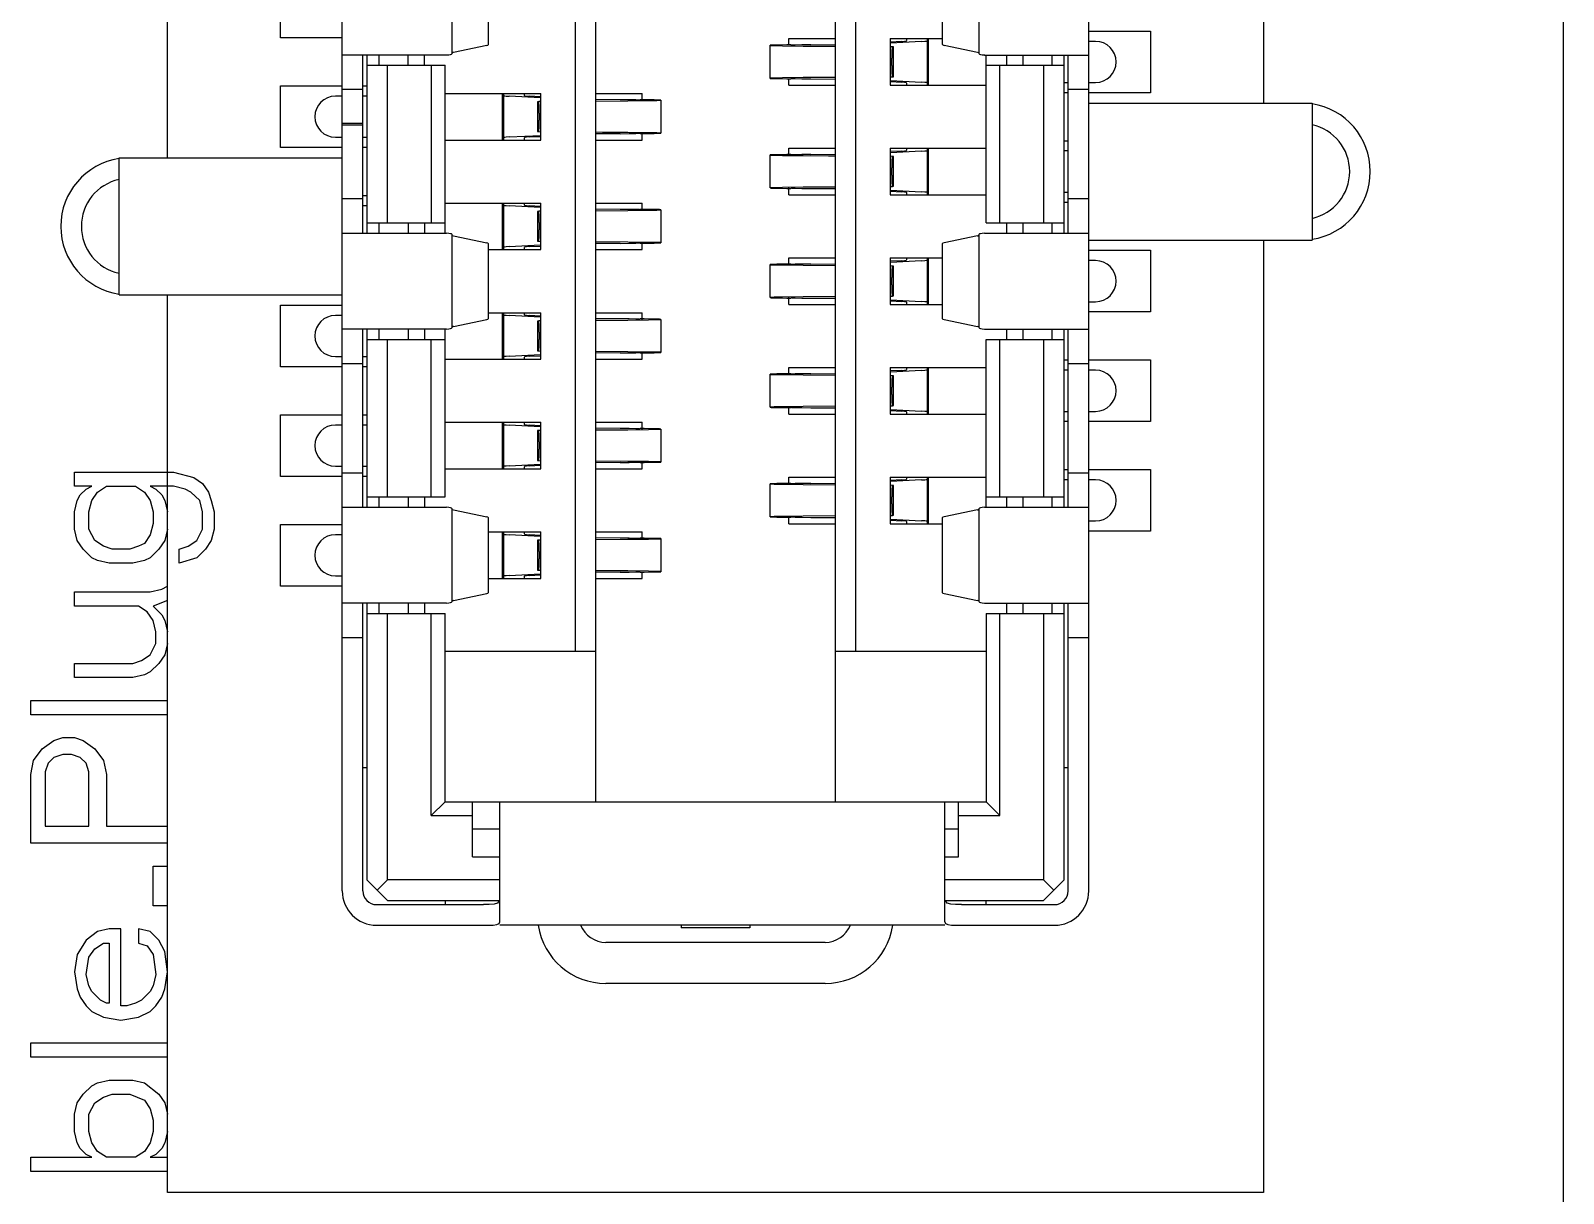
# Model space of a CAD drawing. Header units: millimetres. Extents: x 0 to 841, y 0 to 594.
# Drawn here: x 280.04 to 291.23, y 353.77 to 362.26 of the extents above; entities that cross this region are included whole.
import ezdxf

# ---------------------------------------------------------------- set-up
doc = ezdxf.new("R2010")
doc.units = ezdxf.units.MM
doc.header["$LTSCALE"] = 46.255
doc.layers.add('ASSEM_MEM', color=7, linetype='CONTINUOUS')

msp = doc.modelspace()

# ---------------------------------------------------------------- linework, layer by layer
at = {"layer": 'ASSEM_MEM', "color": 7, "linetype": 'CONTINUOUS'}
for p, q in [((291.227, 324.74), (291.227, 492.74)), ((282.312, 361.573), (282.312, 368.48)), ((287.762, 355.98), (287.762, 368.48)), ((285.912, 356.63), (285.912, 367.83)), ((286.062, 357.73), (286.062, 366.73)), ((284.012, 366.16), (284.012, 357.73)), ((284.162, 356.63), (284.162, 366.16)), ((289.037, 363.13), (289.037, 361.73)), ((281.037, 361.33), (281.037, 362.73)), ((283.112, 362.772), (283.112, 362.089)), ((283.378, 362.706), (283.378, 362.155)), ((286.694, 362.156), (286.694, 362.705)), ((286.962, 362.089), (286.962, 362.772)), ((281.862, 362.205), (281.862, 362.655)), ((287.762, 362.255), (288.212, 362.255)), ((288.212, 362.255), (288.212, 361.805)), ((282.312, 362.205), (281.862, 362.205)), ((283.124, 362.1), (283.368, 362.151)), ((285.436, 361.91), (285.436, 362.151)), ((285.526, 362.148), (285.678, 362.146)), ((285.572, 362.2), (285.912, 362.2)), ((285.572, 362.151), (285.572, 362.2)), ((285.732, 362.154), (285.667, 362.154)), ((285.678, 362.146), (285.912, 362.144)), ((285.732, 362.154), (285.912, 362.156)), ((286.312, 362.2), (286.694, 362.2)), ((286.312, 362.2), (286.312, 361.86)), ((286.398, 362.179), (286.313, 362.175)), ((286.542, 362.179), (286.314, 362.167)), ((286.327, 362.137), (286.335, 362.139)), ((286.335, 362.139), (286.336, 362.139)), ((286.336, 361.922), (286.336, 362.139)), ((286.432, 362.2), (286.432, 362.185)), ((286.582, 362.2), (286.582, 362.185)), ((286.582, 362.184), (286.582, 361.877)), ((286.592, 362.18), (286.582, 362.18)), ((286.592, 361.86), (286.592, 362.2)), ((286.706, 362.151), (286.95, 362.1)), ((287.812, 362.18), (287.762, 362.18)), ((283.072, 362.08), (282.312, 362.08)), ((282.462, 361.573), (282.462, 362.08)), ((282.492, 362.08), (282.492, 360.78)), ((282.492, 362.005), (283.062, 362.005)), ((282.582, 362.005), (282.582, 362.08)), ((282.642, 360.855), (282.642, 362.005)), ((282.792, 362.005), (282.792, 362.08)), ((282.912, 362.005), (282.912, 362.08)), ((282.962, 362.005), (282.962, 360.855)), ((283.062, 360.78), (283.062, 362.005)), ((286.324, 362.004), (286.324, 362.057)), ((287.002, 362.08), (287.762, 362.08)), ((287.012, 360.855), (287.012, 362.08)), ((287.012, 362.005), (287.582, 362.005)), ((287.112, 360.855), (287.112, 362.005)), ((287.162, 362.08), (287.162, 362.005)), ((287.282, 362.005), (287.282, 362.08)), ((287.432, 362.005), (287.432, 360.855)), ((287.492, 362.08), (287.492, 362.005)), ((287.582, 360.78), (287.582, 362.08)), ((287.612, 360.78), (287.612, 362.08)), ((285.678, 361.915), (285.526, 361.913)), ((285.572, 361.86), (285.572, 361.91)), ((285.667, 361.907), (285.732, 361.906)), ((285.912, 361.917), (285.678, 361.915)), ((285.732, 361.906), (285.912, 361.905)), ((286.313, 361.886), (286.398, 361.882)), ((286.314, 361.894), (286.542, 361.882)), ((286.327, 361.924), (286.335, 361.922)), ((286.336, 361.922), (286.335, 361.922)), ((281.862, 361.855), (282.312, 361.855)), ((281.862, 361.405), (281.862, 361.855)), ((282.312, 361.78), (282.262, 361.78)), ((282.312, 361.83), (282.462, 361.83)), ((282.462, 361.855), (282.492, 361.855)), ((282.492, 361.78), (282.462, 361.78)), ((283.062, 361.8), (283.762, 361.8)), ((283.482, 361.46), (283.482, 361.8)), ((283.492, 361.78), (283.482, 361.78)), ((283.492, 361.785), (283.492, 361.8)), ((283.492, 361.784), (283.496, 361.782)), ((283.492, 361.477), (283.492, 361.784)), ((283.76, 361.767), (283.531, 361.779)), ((283.642, 361.785), (283.642, 361.8)), ((283.76, 361.775), (283.676, 361.779)), ((283.762, 361.46), (283.762, 361.8)), ((284.162, 361.8), (284.502, 361.8)), ((284.502, 361.751), (284.502, 361.8)), ((285.572, 361.86), (285.912, 361.86)), ((286.312, 361.86), (287.012, 361.86)), ((286.432, 361.876), (286.432, 361.86)), ((286.582, 361.877), (286.577, 361.879)), ((286.582, 361.88), (286.592, 361.88)), ((286.582, 361.876), (286.582, 361.86)), ((287.582, 361.88), (287.612, 361.88)), ((287.612, 361.805), (287.582, 361.805)), ((287.612, 361.83), (287.762, 361.83)), ((287.762, 361.88), (287.812, 361.88)), ((288.212, 361.805), (287.762, 361.805)), ((283.738, 361.739), (283.739, 361.739)), ((283.738, 361.739), (283.738, 361.522)), ((283.746, 361.737), (283.739, 361.739)), ((284.342, 361.754), (284.162, 361.756)), ((284.162, 361.744), (284.396, 361.746)), ((284.407, 361.754), (284.342, 361.754)), ((284.396, 361.746), (284.547, 361.748)), ((284.638, 361.751), (284.638, 361.51)), ((287.762, 361.73), (289.392, 361.73)), ((289.392, 361.73), (289.392, 360.73)), ((282.462, 361.58), (282.312, 361.58)), ((282.312, 361.57), (282.462, 361.57)), ((282.312, 355.98), (282.312, 361.57)), ((282.462, 360.78), (282.462, 361.57)), ((283.75, 361.657), (283.75, 361.604)), ((282.262, 361.48), (282.312, 361.48)), ((282.462, 361.48), (282.492, 361.48)), ((283.062, 361.46), (283.762, 361.46)), ((283.482, 361.48), (283.492, 361.48)), ((283.492, 361.46), (283.492, 361.476)), ((283.531, 361.482), (283.76, 361.494)), ((283.642, 361.46), (283.642, 361.476)), ((283.676, 361.482), (283.76, 361.486)), ((283.739, 361.522), (283.738, 361.522)), ((283.746, 361.524), (283.739, 361.522)), ((284.342, 361.506), (284.162, 361.505)), ((284.162, 361.46), (284.502, 361.46)), ((284.342, 361.506), (284.407, 361.507)), ((284.547, 361.513), (284.396, 361.515)), ((284.502, 361.46), (284.502, 361.507)), ((287.582, 361.455), (287.612, 361.455)), ((280.682, 361.33), (282.312, 361.33)), ((280.682, 360.33), (280.682, 361.33)), ((282.312, 361.405), (281.862, 361.405)), ((282.492, 361.405), (282.462, 361.405)), ((285.436, 361.11), (285.436, 361.351)), ((285.526, 361.348), (285.678, 361.346)), ((285.572, 361.4), (285.912, 361.4)), ((285.572, 361.351), (285.572, 361.4)), ((285.732, 361.354), (285.667, 361.354)), ((285.732, 361.354), (285.912, 361.356)), ((286.312, 361.4), (287.012, 361.4)), ((286.312, 361.4), (286.312, 361.06)), ((286.398, 361.379), (286.313, 361.375)), ((286.542, 361.379), (286.314, 361.367)), ((286.327, 361.337), (286.335, 361.339)), ((286.335, 361.339), (286.336, 361.339)), ((286.336, 361.122), (286.336, 361.339)), ((286.432, 361.4), (286.432, 361.385)), ((286.582, 361.4), (286.582, 361.385)), ((286.582, 361.384), (286.582, 361.077)), ((286.592, 361.38), (286.582, 361.38)), ((286.592, 361.06), (286.592, 361.4)), ((287.612, 361.38), (287.582, 361.38)), ((286.324, 361.204), (286.324, 361.257)), ((285.678, 361.115), (285.526, 361.113)), ((285.572, 361.06), (285.572, 361.11)), ((285.667, 361.107), (285.732, 361.106)), ((285.912, 361.117), (285.678, 361.115)), ((285.732, 361.106), (285.912, 361.105)), ((286.327, 361.124), (286.335, 361.122)), ((286.336, 361.122), (286.335, 361.122)), ((282.462, 361.03), (282.312, 361.03)), ((282.462, 361.055), (282.492, 361.055)), ((283.062, 361), (283.762, 361)), ((283.482, 360.66), (283.482, 361)), ((283.492, 360.985), (283.492, 361)), ((283.642, 360.985), (283.642, 361)), ((283.762, 360.66), (283.762, 361)), ((284.162, 361), (284.502, 361)), ((284.502, 360.951), (284.502, 361)), ((285.572, 361.06), (285.912, 361.06)), ((286.312, 361.06), (287.012, 361.06)), ((286.313, 361.086), (286.398, 361.082)), ((286.314, 361.094), (286.542, 361.082)), ((286.432, 361.076), (286.432, 361.06)), ((286.582, 361.077), (286.577, 361.079)), ((286.582, 361.08), (286.592, 361.08)), ((286.582, 361.076), (286.582, 361.06)), ((287.582, 361.08), (287.612, 361.08)), ((287.612, 361.005), (287.582, 361.005)), ((287.762, 361.03), (287.612, 361.03)), ((282.492, 360.98), (282.462, 360.98)), ((283.492, 360.98), (283.482, 360.98)), ((283.492, 360.984), (283.496, 360.982)), ((283.492, 360.677), (283.492, 360.984)), ((283.76, 360.967), (283.531, 360.979)), ((283.76, 360.975), (283.676, 360.979)), ((283.738, 360.939), (283.739, 360.939)), ((283.738, 360.939), (283.738, 360.722)), ((283.746, 360.937), (283.739, 360.939)), ((284.342, 360.954), (284.162, 360.956)), ((284.162, 360.944), (284.396, 360.946)), ((284.407, 360.954), (284.342, 360.954)), ((284.396, 360.946), (284.547, 360.948)), ((284.638, 360.951), (284.638, 360.71)), ((282.312, 360.78), (283.072, 360.78)), ((282.492, 360.855), (283.062, 360.855)), ((282.582, 360.78), (282.582, 360.855)), ((282.792, 360.855), (282.792, 360.78)), ((282.912, 360.855), (282.912, 360.78)), ((283.112, 360.772), (283.112, 360.089)), ((283.75, 360.857), (283.75, 360.804)), ((286.962, 360.089), (286.962, 360.772)), ((287.002, 360.78), (287.762, 360.78)), ((287.012, 360.855), (287.582, 360.855)), ((287.162, 360.855), (287.162, 360.78)), ((287.282, 360.78), (287.282, 360.855)), ((287.492, 360.855), (287.492, 360.78)), ((283.124, 360.761), (283.368, 360.71)), ((283.378, 360.706), (283.378, 360.155)), ((283.378, 360.66), (283.762, 360.66)), ((283.482, 360.68), (283.492, 360.68)), ((283.492, 360.66), (283.492, 360.676)), ((283.531, 360.682), (283.76, 360.694)), ((283.642, 360.66), (283.642, 360.676)), ((283.676, 360.682), (283.76, 360.686)), ((283.739, 360.722), (283.738, 360.722)), ((283.746, 360.724), (283.739, 360.722)), ((284.396, 360.715), (284.162, 360.717)), ((284.342, 360.706), (284.162, 360.705)), ((284.162, 360.66), (284.502, 360.66)), ((284.342, 360.706), (284.407, 360.707)), ((284.547, 360.713), (284.396, 360.715)), ((284.502, 360.66), (284.502, 360.707)), ((286.694, 360.156), (286.694, 360.705)), ((286.95, 360.761), (286.706, 360.71)), ((287.762, 360.73), (289.392, 360.73)), ((287.762, 360.655), (288.212, 360.655)), ((288.212, 360.655), (288.212, 360.205)), ((289.037, 360.73), (289.037, 353.78)), ((285.436, 360.31), (285.436, 360.551)), ((285.526, 360.548), (285.678, 360.546)), ((285.572, 360.6), (285.912, 360.6)), ((285.572, 360.551), (285.572, 360.6)), ((285.732, 360.554), (285.667, 360.554)), ((285.678, 360.546), (285.912, 360.544)), ((285.732, 360.554), (285.912, 360.556)), ((286.312, 360.6), (286.694, 360.6)), ((286.312, 360.6), (286.312, 360.26)), ((286.398, 360.579), (286.313, 360.575)), ((286.542, 360.579), (286.314, 360.567)), ((286.432, 360.6), (286.432, 360.585)), ((286.582, 360.6), (286.582, 360.585)), ((286.582, 360.584), (286.582, 360.277)), ((286.592, 360.58), (286.582, 360.58)), ((286.592, 360.26), (286.592, 360.6)), ((287.812, 360.58), (287.762, 360.58)), ((286.324, 360.404), (286.324, 360.457)), ((286.327, 360.537), (286.335, 360.539)), ((286.335, 360.539), (286.336, 360.539)), ((286.336, 360.322), (286.336, 360.539)), ((280.682, 360.33), (282.312, 360.33)), ((281.037, 353.78), (281.037, 360.33)), ((286.327, 360.324), (286.335, 360.322)), ((286.336, 360.322), (286.335, 360.322)), ((281.862, 360.255), (282.312, 360.255)), ((281.862, 359.805), (281.862, 360.255)), ((285.678, 360.315), (285.526, 360.313)), ((285.572, 360.26), (285.572, 360.31)), ((285.572, 360.26), (285.912, 360.26)), ((285.667, 360.307), (285.732, 360.306)), ((285.912, 360.317), (285.678, 360.315)), ((285.732, 360.306), (285.912, 360.305)), ((286.312, 360.26), (286.694, 360.26)), ((286.313, 360.286), (286.398, 360.282)), ((286.314, 360.294), (286.542, 360.282)), ((286.432, 360.276), (286.432, 360.26)), ((286.582, 360.277), (286.577, 360.279)), ((286.582, 360.28), (286.592, 360.28)), ((286.582, 360.276), (286.582, 360.26)), ((287.762, 360.28), (287.812, 360.28)), ((282.312, 360.18), (282.262, 360.18)), ((283.124, 360.1), (283.368, 360.151)), ((283.378, 360.2), (283.762, 360.2)), ((283.482, 359.86), (283.482, 360.2)), ((283.492, 360.18), (283.482, 360.18)), ((283.492, 360.185), (283.492, 360.2)), ((283.492, 360.184), (283.496, 360.182)), ((283.492, 359.877), (283.492, 360.184)), ((283.76, 360.167), (283.531, 360.179)), ((283.642, 360.185), (283.642, 360.2)), ((283.76, 360.175), (283.676, 360.179)), ((283.738, 360.139), (283.739, 360.139)), ((283.738, 360.139), (283.738, 359.922)), ((283.746, 360.137), (283.739, 360.139)), ((283.762, 359.86), (283.762, 360.2)), ((284.162, 360.2), (284.502, 360.2)), ((284.342, 360.154), (284.162, 360.156)), ((284.162, 360.144), (284.396, 360.146)), ((284.407, 360.154), (284.342, 360.154)), ((284.396, 360.146), (284.547, 360.148)), ((284.502, 360.151), (284.502, 360.2)), ((284.638, 360.151), (284.638, 359.91)), ((286.706, 360.151), (286.95, 360.1)), ((288.212, 360.205), (287.762, 360.205)), ((283.072, 360.08), (282.312, 360.08)), ((282.462, 358.78), (282.462, 360.08)), ((282.492, 360.08), (282.492, 358.78)), ((282.492, 360.005), (283.062, 360.005)), ((282.582, 360.005), (282.582, 360.08)), ((282.642, 358.855), (282.642, 360.005)), ((282.792, 360.08), (282.792, 360.005)), ((282.912, 360.08), (282.912, 360.005)), ((282.962, 358.855), (282.962, 360.005)), ((283.062, 358.855), (283.062, 360.08)), ((283.75, 360.057), (283.75, 360.004)), ((287.002, 360.08), (287.762, 360.08)), ((287.012, 360.005), (287.582, 360.005)), ((287.012, 358.78), (287.012, 360.005)), ((287.112, 358.855), (287.112, 360.005)), ((287.162, 360.08), (287.162, 360.005)), ((287.282, 360.005), (287.282, 360.08)), ((287.432, 360.005), (287.432, 358.855)), ((287.492, 360.08), (287.492, 360.005)), ((287.582, 358.78), (287.582, 360.08)), ((287.612, 358.78), (287.612, 360.08)), ((282.262, 359.88), (282.312, 359.88)), ((282.462, 359.88), (282.492, 359.88)), ((283.482, 359.88), (283.492, 359.88)), ((283.492, 359.86), (283.492, 359.876)), ((283.531, 359.882), (283.76, 359.894)), ((283.642, 359.86), (283.642, 359.876)), ((283.676, 359.882), (283.76, 359.886)), ((283.739, 359.922), (283.738, 359.922)), ((283.746, 359.924), (283.739, 359.922)), ((284.396, 359.915), (284.162, 359.917)), ((284.342, 359.906), (284.162, 359.905)), ((284.342, 359.906), (284.407, 359.907)), ((284.547, 359.913), (284.396, 359.915)), ((284.502, 359.86), (284.502, 359.907)), ((282.312, 359.805), (281.862, 359.805)), ((282.312, 359.83), (282.462, 359.83)), ((282.492, 359.805), (282.462, 359.805)), ((283.062, 359.86), (283.762, 359.86)), ((284.162, 359.86), (284.502, 359.86)), ((285.572, 359.8), (285.912, 359.8)), ((285.572, 359.751), (285.572, 359.8)), ((286.312, 359.8), (287.012, 359.8)), ((286.312, 359.8), (286.312, 359.46)), ((286.398, 359.779), (286.313, 359.775)), ((286.542, 359.779), (286.314, 359.767)), ((286.432, 359.8), (286.432, 359.785)), ((286.582, 359.8), (286.582, 359.785)), ((286.582, 359.784), (286.582, 359.477)), ((286.592, 359.78), (286.582, 359.78)), ((286.592, 359.46), (286.592, 359.8)), ((287.582, 359.855), (287.612, 359.855)), ((287.612, 359.78), (287.582, 359.78)), ((287.612, 359.83), (287.762, 359.83)), ((287.762, 359.855), (288.212, 359.855)), ((287.812, 359.78), (287.762, 359.78)), ((288.212, 359.855), (288.212, 359.405)), ((285.436, 359.51), (285.436, 359.751)), ((285.526, 359.748), (285.678, 359.746)), ((285.732, 359.754), (285.667, 359.754)), ((285.678, 359.746), (285.912, 359.744)), ((285.732, 359.754), (285.912, 359.756)), ((286.324, 359.604), (286.324, 359.657)), ((286.327, 359.737), (286.335, 359.739)), ((286.335, 359.739), (286.336, 359.739)), ((286.336, 359.522), (286.336, 359.739)), ((281.862, 359.455), (282.312, 359.455)), ((281.862, 359.005), (281.862, 359.455)), ((282.462, 359.455), (282.492, 359.455)), ((285.678, 359.515), (285.526, 359.513)), ((285.572, 359.46), (285.572, 359.51)), ((285.572, 359.46), (285.912, 359.46)), ((285.667, 359.507), (285.732, 359.506)), ((285.912, 359.517), (285.678, 359.515)), ((285.732, 359.506), (285.912, 359.505)), ((286.312, 359.46), (287.012, 359.46)), ((286.313, 359.486), (286.398, 359.482)), ((286.314, 359.494), (286.542, 359.482)), ((286.327, 359.524), (286.335, 359.522)), ((286.336, 359.522), (286.335, 359.522)), ((286.432, 359.476), (286.432, 359.46)), ((286.582, 359.477), (286.577, 359.479)), ((286.582, 359.48), (286.592, 359.48)), ((286.582, 359.476), (286.582, 359.46)), ((287.582, 359.48), (287.612, 359.48)), ((287.762, 359.48), (287.812, 359.48)), ((282.312, 359.38), (282.262, 359.38)), ((282.492, 359.38), (282.462, 359.38)), ((283.062, 359.4), (283.762, 359.4)), ((283.482, 359.06), (283.482, 359.4)), ((283.492, 359.38), (283.482, 359.38)), ((283.492, 359.385), (283.492, 359.4)), ((283.492, 359.384), (283.496, 359.382)), ((283.492, 359.077), (283.492, 359.384)), ((283.76, 359.367), (283.531, 359.379)), ((283.642, 359.385), (283.642, 359.4)), ((283.76, 359.375), (283.676, 359.379)), ((283.738, 359.339), (283.739, 359.339)), ((283.738, 359.339), (283.738, 359.122)), ((283.746, 359.337), (283.739, 359.339)), ((283.762, 359.06), (283.762, 359.4)), ((284.162, 359.4), (284.502, 359.4)), ((284.342, 359.354), (284.162, 359.356)), ((284.162, 359.344), (284.396, 359.346)), ((284.407, 359.354), (284.342, 359.354)), ((284.396, 359.346), (284.547, 359.348)), ((284.502, 359.351), (284.502, 359.4)), ((284.638, 359.351), (284.638, 359.11)), ((287.612, 359.405), (287.582, 359.405)), ((288.212, 359.405), (287.762, 359.405)), ((283.75, 359.257), (283.75, 359.204)), ((283.531, 359.082), (283.76, 359.094)), ((283.739, 359.122), (283.738, 359.122)), ((283.746, 359.124), (283.739, 359.122)), ((284.396, 359.115), (284.162, 359.117)), ((284.342, 359.106), (284.162, 359.105)), ((284.342, 359.106), (284.407, 359.107)), ((284.547, 359.113), (284.396, 359.115)), ((284.502, 359.06), (284.502, 359.107)), ((282.312, 359.005), (281.862, 359.005)), ((282.262, 359.08), (282.312, 359.08)), ((282.462, 359.03), (282.312, 359.03)), ((282.462, 359.08), (282.492, 359.08)), ((282.492, 359.005), (282.462, 359.005)), ((283.062, 359.06), (283.762, 359.06)), ((283.482, 359.08), (283.492, 359.08)), ((283.492, 359.06), (283.492, 359.076)), ((283.642, 359.06), (283.642, 359.076)), ((283.676, 359.082), (283.76, 359.086)), ((284.162, 359.06), (284.502, 359.06)), ((285.572, 359), (285.912, 359)), ((285.572, 358.951), (285.572, 359)), ((286.312, 359), (287.012, 359)), ((286.312, 359), (286.312, 358.66)), ((286.398, 358.979), (286.313, 358.975)), ((286.542, 358.979), (286.314, 358.967)), ((286.432, 359), (286.432, 358.985)), ((286.582, 359), (286.582, 358.985)), ((286.582, 358.984), (286.582, 358.677)), ((286.592, 358.98), (286.582, 358.98)), ((286.592, 358.66), (286.592, 359)), ((287.582, 359.055), (287.612, 359.055)), ((287.612, 358.98), (287.582, 358.98)), ((287.762, 359.03), (287.612, 359.03)), ((287.762, 359.055), (288.212, 359.055)), ((287.812, 358.98), (287.762, 358.98)), ((288.212, 359.055), (288.212, 358.605)), ((285.436, 358.71), (285.436, 358.951)), ((285.526, 358.948), (285.678, 358.946)), ((285.732, 358.954), (285.667, 358.954)), ((285.678, 358.946), (285.912, 358.944)), ((285.732, 358.954), (285.912, 358.956)), ((286.327, 358.937), (286.335, 358.939)), ((286.335, 358.939), (286.336, 358.939)), ((286.336, 358.722), (286.336, 358.939)), ((282.312, 358.78), (283.072, 358.78)), ((282.492, 358.855), (283.062, 358.855)), ((282.582, 358.78), (282.582, 358.855)), ((282.792, 358.855), (282.792, 358.78)), ((282.912, 358.855), (282.912, 358.78)), ((283.112, 358.772), (283.112, 358.089)), ((283.124, 358.761), (283.368, 358.71)), ((286.324, 358.804), (286.324, 358.857)), ((286.95, 358.761), (286.706, 358.71)), ((286.962, 358.089), (286.962, 358.772)), ((287.002, 358.78), (287.762, 358.78)), ((287.012, 358.855), (287.582, 358.855)), ((287.162, 358.855), (287.162, 358.78)), ((287.282, 358.78), (287.282, 358.855)), ((287.492, 358.855), (287.492, 358.78)), ((281.862, 358.655), (282.312, 358.655)), ((281.862, 358.205), (281.862, 358.655)), ((283.378, 358.706), (283.378, 358.155)), ((285.678, 358.715), (285.526, 358.713)), ((285.572, 358.66), (285.572, 358.71)), ((285.572, 358.66), (285.912, 358.66)), ((285.667, 358.707), (285.732, 358.706)), ((285.912, 358.717), (285.678, 358.715)), ((285.732, 358.706), (285.912, 358.705)), ((286.312, 358.66), (286.694, 358.66)), ((286.313, 358.686), (286.398, 358.682)), ((286.314, 358.694), (286.542, 358.682)), ((286.327, 358.724), (286.335, 358.722)), ((286.336, 358.722), (286.335, 358.722)), ((286.432, 358.676), (286.432, 358.66)), ((286.582, 358.677), (286.577, 358.679)), ((286.582, 358.68), (286.592, 358.68)), ((286.582, 358.676), (286.582, 358.66)), ((286.694, 358.156), (286.694, 358.705)), ((287.762, 358.68), (287.812, 358.68)), ((282.312, 358.58), (282.262, 358.58)), ((283.378, 358.6), (283.762, 358.6)), ((283.482, 358.26), (283.482, 358.6)), ((283.492, 358.58), (283.482, 358.58)), ((283.492, 358.585), (283.492, 358.6)), ((283.492, 358.584), (283.496, 358.582)), ((283.492, 358.277), (283.492, 358.584)), ((283.76, 358.567), (283.531, 358.579)), ((283.642, 358.585), (283.642, 358.6)), ((283.76, 358.575), (283.676, 358.579)), ((283.738, 358.539), (283.739, 358.539)), ((283.738, 358.539), (283.738, 358.322)), ((283.746, 358.537), (283.739, 358.539)), ((283.762, 358.26), (283.762, 358.6)), ((284.162, 358.6), (284.502, 358.6)), ((284.342, 358.554), (284.162, 358.556)), ((284.162, 358.544), (284.396, 358.546)), ((284.407, 358.554), (284.342, 358.554)), ((284.396, 358.546), (284.547, 358.548)), ((284.502, 358.551), (284.502, 358.6)), ((284.638, 358.551), (284.638, 358.31)), ((288.212, 358.605), (287.762, 358.605)), ((283.75, 358.457), (283.75, 358.404)), ((283.739, 358.322), (283.738, 358.322)), ((283.746, 358.324), (283.739, 358.322)), ((284.396, 358.315), (284.162, 358.317)), ((284.342, 358.306), (284.162, 358.305)), ((284.342, 358.306), (284.407, 358.307)), ((284.547, 358.313), (284.396, 358.315)), ((284.502, 358.26), (284.502, 358.307)), ((282.312, 358.205), (281.862, 358.205)), ((282.262, 358.28), (282.312, 358.28)), ((283.378, 358.26), (283.762, 358.26)), ((283.482, 358.28), (283.492, 358.28)), ((283.492, 358.26), (283.492, 358.276)), ((283.531, 358.282), (283.76, 358.294)), ((283.642, 358.26), (283.642, 358.276)), ((283.676, 358.282), (283.76, 358.286)), ((284.162, 358.26), (284.502, 358.26)), ((283.072, 358.08), (282.312, 358.08)), ((282.462, 355.98), (282.462, 358.08)), ((282.492, 358.08), (282.492, 356.06)), ((282.582, 358.005), (282.582, 358.08)), ((282.792, 358.08), (282.792, 358.005)), ((282.912, 358.08), (282.912, 358.005)), ((283.124, 358.1), (283.368, 358.151)), ((286.706, 358.151), (286.95, 358.1)), ((287.002, 358.08), (287.762, 358.08)), ((287.162, 358.08), (287.162, 358.005)), ((287.282, 358.005), (287.282, 358.08)), ((287.492, 358.08), (287.492, 358.005)), ((287.582, 356.06), (287.582, 358.08)), ((287.612, 355.98), (287.612, 358.08)), ((282.492, 358.005), (283.062, 358.005)), ((282.642, 356.06), (282.642, 358.005)), ((282.962, 356.53), (282.962, 358.005)), ((283.062, 356.63), (283.062, 358.005)), ((287.012, 358.005), (287.582, 358.005)), ((287.012, 358.005), (287.012, 356.63)), ((287.112, 356.53), (287.112, 358.005)), ((287.432, 358.005), (287.432, 356.06)), ((282.312, 357.83), (282.462, 357.83)), ((287.612, 357.83), (287.762, 357.83)), ((283.062, 357.73), (284.162, 357.73)), ((285.912, 357.73), (287.012, 357.73)), ((282.462, 356.88), (282.492, 356.88)), ((287.582, 356.88), (287.612, 356.88)), ((283.062, 356.63), (282.962, 356.53)), ((283.062, 356.63), (287.012, 356.63)), ((283.262, 356.23), (283.262, 356.63)), ((283.462, 355.755), (283.462, 356.63)), ((286.712, 355.755), (286.712, 356.63)), ((286.812, 356.23), (286.812, 356.63)), ((287.112, 356.53), (287.012, 356.63)), ((282.962, 356.53), (283.262, 356.53)), ((286.812, 356.53), (287.112, 356.53)), ((283.462, 356.43), (283.262, 356.43)), ((286.812, 356.43), (286.712, 356.43)), ((283.262, 356.23), (283.462, 356.23)), ((286.712, 356.23), (286.812, 356.23)), ((282.492, 356.06), (282.642, 355.91)), ((282.567, 355.985), (282.642, 356.06)), ((283.462, 356.06), (282.642, 356.06)), ((287.432, 356.06), (286.712, 356.06)), ((287.507, 355.985), (287.432, 356.06)), ((287.432, 355.91), (287.582, 356.06)), ((282.562, 355.88), (283.342, 355.88)), ((282.642, 355.91), (283.458, 355.91)), ((283.062, 355.91), (283.062, 355.88)), ((286.716, 355.91), (287.432, 355.91)), ((286.832, 355.88), (287.512, 355.88)), ((287.012, 355.88), (287.012, 355.91)), ((282.562, 355.73), (283.38, 355.731)), ((286.712, 355.73), (283.462, 355.73)), ((284.787, 355.73), (284.787, 355.71)), ((285.287, 355.73), (285.287, 355.71)), ((285.287, 355.71), (284.787, 355.71)), ((285.837, 355.605), (284.237, 355.605)), ((285.837, 355.305), (284.237, 355.305)), ((289.037, 353.78), (281.037, 353.78))]:
    msp.add_line(p, q, dxfattribs=at)
at = {"layer": 'ASSEM_MEM', "color": 40, "linetype": 'CONTINUOUS'}
for p, q in [((280.356, 359.037), (281.079, 359.037)), ((280.356, 358.933), (280.356, 359.037)), ((281.079, 359.037), (281.228, 358.996)), ((281.228, 358.996), (281.292, 358.954)), ((280.484, 358.933), (280.356, 358.933)), ((280.377, 358.829), (280.399, 358.871)), ((280.399, 358.871), (280.441, 358.912)), ((280.441, 358.912), (280.484, 358.933)), ((280.484, 358.829), (280.526, 358.891)), ((280.526, 358.891), (280.59, 358.933)), ((280.59, 358.933), (280.803, 358.933)), ((280.803, 358.933), (280.867, 358.891)), ((280.867, 358.891), (280.909, 358.829)), ((281.079, 358.933), (280.909, 358.933)), ((280.909, 358.933), (280.952, 358.912)), ((280.952, 358.912), (280.994, 358.871)), ((280.994, 358.871), (281.016, 358.829)), ((281.165, 358.912), (281.079, 358.933)), ((281.207, 358.891), (281.165, 358.912)), ((281.271, 358.829), (281.207, 358.891)), ((281.292, 358.954), (281.335, 358.891)), ((281.335, 358.891), (281.356, 358.829)), ((280.356, 358.746), (280.377, 358.829)), ((280.462, 358.746), (280.484, 358.829)), ((280.909, 358.829), (280.931, 358.746)), ((281.016, 358.829), (281.037, 358.746)), ((281.292, 358.746), (281.271, 358.829)), ((281.356, 358.829), (281.377, 358.746)), ((280.356, 358.621), (280.356, 358.746)), ((280.462, 358.621), (280.462, 358.746)), ((280.931, 358.662), (280.909, 358.579)), ((280.931, 358.746), (280.931, 358.662)), ((281.292, 358.621), (281.292, 358.746)), ((281.377, 358.746), (281.377, 358.621)), ((280.377, 358.537), (280.356, 358.621)), ((280.42, 358.475), (280.377, 358.537)), ((280.505, 358.537), (280.462, 358.621)), ((280.569, 358.496), (280.505, 358.537)), ((280.909, 358.579), (280.867, 358.516)), ((281.016, 358.537), (280.973, 358.475)), ((281.037, 358.621), (281.016, 358.537)), ((281.186, 358.496), (281.25, 358.537)), ((281.25, 358.537), (281.292, 358.621)), ((281.356, 358.537), (281.313, 358.475)), ((281.377, 358.621), (281.356, 358.537)), ((280.484, 358.412), (280.42, 358.475)), ((280.633, 358.475), (280.569, 358.496)), ((280.76, 358.475), (280.633, 358.475)), ((280.824, 358.496), (280.76, 358.475)), ((280.867, 358.516), (280.824, 358.496)), ((280.973, 358.475), (280.909, 358.412)), ((281.122, 358.475), (281.186, 358.496)), ((281.122, 358.371), (281.122, 358.475)), ((281.313, 358.475), (281.25, 358.412)), ((280.526, 358.391), (280.484, 358.412)), ((280.611, 358.371), (280.526, 358.391)), ((280.782, 358.371), (280.611, 358.371)), ((280.867, 358.391), (280.782, 358.371)), ((280.909, 358.412), (280.867, 358.391)), ((281.25, 358.412), (281.122, 358.371)), ((280.994, 358.183), (281.037, 358.204)), ((280.356, 358.162), (280.909, 358.162)), ((280.356, 358.058), (280.356, 358.162)), ((280.909, 358.162), (280.994, 358.183)), ((281.037, 358.1), (280.931, 358.058)), ((280.824, 358.058), (280.356, 358.058)), ((280.888, 358.016), (280.824, 358.058)), ((280.931, 357.954), (280.888, 358.016)), ((280.931, 358.058), (280.994, 357.996)), ((280.994, 357.996), (281.016, 357.954)), ((280.952, 357.871), (280.931, 357.954)), ((280.952, 357.787), (280.952, 357.871)), ((281.016, 357.954), (281.037, 357.871)), ((280.909, 357.704), (280.952, 357.787)), ((281.037, 357.787), (281.016, 357.704)), ((280.356, 357.641), (280.782, 357.641)), ((280.356, 357.537), (280.356, 357.641)), ((280.782, 357.641), (280.845, 357.662)), ((280.845, 357.662), (280.909, 357.704)), ((280.973, 357.641), (280.909, 357.579)), ((281.016, 357.704), (280.973, 357.641)), ((280.782, 357.537), (280.356, 357.537)), ((280.867, 357.558), (280.782, 357.537)), ((280.909, 357.579), (280.867, 357.558)), ((280.037, 357.371), (281.037, 357.371)), ((280.037, 357.266), (280.037, 357.371)), ((281.037, 357.266), (280.037, 357.266)), ((280.122, 357.016), (280.207, 357.079)), ((280.207, 357.079), (280.271, 357.1)), ((280.271, 357.1), (280.356, 357.1)), ((280.356, 357.1), (280.42, 357.079)), ((280.42, 357.079), (280.505, 357.016)), ((280.058, 356.933), (280.122, 357.016)), ((280.271, 356.975), (280.207, 356.954)), ((280.335, 356.975), (280.271, 356.975)), ((280.399, 356.954), (280.335, 356.975)), ((280.505, 357.016), (280.569, 356.933)), ((280.037, 356.829), (280.058, 356.933)), ((280.165, 356.912), (280.143, 356.85)), ((280.143, 356.85), (280.143, 356.454)), ((280.207, 356.954), (280.165, 356.912)), ((280.441, 356.912), (280.399, 356.954)), ((280.462, 356.85), (280.441, 356.912)), ((280.462, 356.454), (280.462, 356.85)), ((280.569, 356.933), (280.59, 356.829)), ((280.037, 356.329), (280.037, 356.829)), ((280.59, 356.829), (280.59, 356.454)), ((280.143, 356.454), (280.462, 356.454)), ((280.59, 356.454), (281.037, 356.454)), ((281.037, 356.329), (280.037, 356.329)), ((280.931, 356.162), (281.037, 356.162)), ((280.931, 355.871), (280.931, 356.162)), ((281.037, 355.871), (280.931, 355.871)), ((280.441, 355.621), (280.377, 355.516)), ((280.526, 355.683), (280.441, 355.621)), ((280.611, 355.704), (280.526, 355.683)), ((280.696, 355.704), (280.611, 355.704)), ((280.696, 355.141), (280.696, 355.704)), ((280.909, 355.683), (280.824, 355.704)), ((280.824, 355.704), (280.824, 355.6)), ((280.973, 355.621), (280.909, 355.683)), ((281.016, 355.537), (280.973, 355.621)), ((280.377, 355.516), (280.356, 355.391)), ((280.462, 355.496), (280.505, 355.558)), ((280.505, 355.558), (280.569, 355.6)), ((280.569, 355.6), (280.611, 355.6)), ((280.611, 355.6), (280.611, 355.162)), ((280.824, 355.6), (280.888, 355.579)), ((280.888, 355.579), (280.931, 355.516)), ((280.931, 355.516), (280.952, 355.371)), ((281.037, 355.391), (281.016, 355.537)), ((280.441, 355.371), (280.462, 355.496)), ((280.356, 355.391), (280.377, 355.266)), ((280.462, 355.287), (280.441, 355.371)), ((280.484, 355.246), (280.462, 355.287)), ((280.931, 355.287), (280.909, 355.246)), ((280.952, 355.371), (280.931, 355.287)), ((281.016, 355.266), (281.037, 355.391)), ((280.377, 355.266), (280.399, 355.204)), ((280.399, 355.204), (280.441, 355.141)), ((280.548, 355.183), (280.484, 355.246)), ((280.59, 355.162), (280.548, 355.183)), ((280.845, 355.183), (280.803, 355.162)), ((280.909, 355.246), (280.845, 355.183)), ((280.952, 355.141), (280.994, 355.204)), ((280.994, 355.204), (281.016, 355.266)), ((280.441, 355.141), (280.484, 355.1)), ((280.484, 355.1), (280.569, 355.058)), ((280.611, 355.162), (280.59, 355.162)), ((280.739, 355.141), (280.696, 355.141)), ((280.803, 355.162), (280.739, 355.141)), ((280.824, 355.058), (280.909, 355.1)), ((280.909, 355.1), (280.952, 355.141)), ((280.569, 355.058), (280.696, 355.037)), ((280.696, 355.037), (280.824, 355.058)), ((280.037, 354.871), (281.037, 354.871)), ((280.037, 354.766), (280.037, 354.871)), ((281.037, 354.766), (280.037, 354.766)), ((280.42, 354.496), (280.484, 354.558)), ((280.484, 354.558), (280.526, 354.579)), ((280.526, 354.579), (280.611, 354.6)), ((280.611, 354.6), (280.782, 354.6)), ((280.782, 354.6), (280.867, 354.579)), ((280.867, 354.579), (280.973, 354.496)), ((280.356, 354.35), (280.377, 354.433)), ((280.377, 354.433), (280.42, 354.496)), ((280.462, 354.35), (280.505, 354.433)), ((280.505, 354.433), (280.569, 354.475)), ((280.569, 354.475), (280.633, 354.496)), ((280.633, 354.496), (280.76, 354.496)), ((280.76, 354.496), (280.867, 354.454)), ((280.867, 354.454), (280.909, 354.391)), ((280.909, 354.391), (280.931, 354.308)), ((280.973, 354.496), (281.016, 354.433)), ((281.016, 354.433), (281.037, 354.35)), ((280.356, 354.225), (280.356, 354.35)), ((280.462, 354.225), (280.462, 354.35)), ((280.931, 354.308), (280.931, 354.225)), ((280.377, 354.141), (280.356, 354.225)), ((280.484, 354.141), (280.462, 354.225)), ((280.931, 354.225), (280.909, 354.141)), ((281.037, 354.225), (281.016, 354.141)), ((280.399, 354.1), (280.377, 354.141)), ((280.441, 354.058), (280.399, 354.1)), ((280.484, 354.037), (280.441, 354.058)), ((280.526, 354.079), (280.484, 354.141)), ((280.59, 354.037), (280.526, 354.079)), ((280.867, 354.079), (280.803, 354.037)), ((280.909, 354.141), (280.867, 354.079)), ((280.952, 354.058), (280.909, 354.037)), ((280.994, 354.1), (280.952, 354.058)), ((281.016, 354.141), (280.994, 354.1)), ((280.037, 354.037), (280.484, 354.037)), ((280.037, 353.933), (280.037, 354.037)), ((280.803, 354.037), (280.59, 354.037)), ((280.909, 354.037), (281.037, 354.037)), ((281.037, 353.933), (280.037, 353.933))]:
    msp.add_line(p, q, dxfattribs=at)
at = {"layer": 'ASSEM_MEM', "color": 7, "linetype": 'CONTINUOUS'}
for points in [[(285.586, 362.154), (285.558, 362.154), (285.485, 362.153), (285.444, 362.152), (285.436, 362.151)], [(285.436, 362.151), (285.438, 362.15), (285.466, 362.149), (285.526, 362.148)], [(285.667, 362.154), (285.619, 362.153), (285.592, 362.152), (285.586, 362.151)], [(286.336, 362.139), (286.328, 362.14), (286.312, 362.141)], [(286.327, 362.137), (286.326, 362.13), (286.325, 362.113), (286.324, 362.087), (286.324, 362.057)], [(286.398, 362.179), (286.417, 362.181), (286.428, 362.182), (286.432, 362.184)], [(286.542, 362.179), (286.564, 362.181), (286.577, 362.182), (286.582, 362.184)], [(286.324, 362.004), (286.324, 361.974), (286.325, 361.948), (286.326, 361.931), (286.327, 361.924)], [(285.526, 361.913), (285.466, 361.912), (285.438, 361.911), (285.436, 361.91)], [(285.436, 361.91), (285.444, 361.909), (285.485, 361.908), (285.558, 361.907), (285.586, 361.907)], [(285.586, 361.91), (285.592, 361.909), (285.619, 361.908), (285.667, 361.907)], [(286.312, 361.92), (286.328, 361.921), (286.336, 361.922)], [(283.496, 361.782), (283.509, 361.781), (283.531, 361.779)], [(283.642, 361.784), (283.646, 361.782), (283.657, 361.781), (283.676, 361.779)], [(286.432, 361.877), (286.428, 361.879), (286.417, 361.88), (286.398, 361.882)], [(286.577, 361.879), (286.564, 361.88), (286.542, 361.882)], [(283.762, 361.741), (283.746, 361.74), (283.738, 361.739)], [(283.75, 361.657), (283.75, 361.687), (283.749, 361.713), (283.748, 361.73), (283.746, 361.737)], [(284.488, 361.751), (284.482, 361.752), (284.455, 361.753), (284.407, 361.754)], [(284.638, 361.751), (284.629, 361.752), (284.588, 361.753), (284.516, 361.754), (284.488, 361.754)], [(284.547, 361.748), (284.608, 361.749), (284.636, 361.75), (284.638, 361.751)], [(283.746, 361.524), (283.748, 361.531), (283.749, 361.548), (283.75, 361.574), (283.75, 361.604)], [(283.531, 361.482), (283.509, 361.48), (283.496, 361.479), (283.492, 361.477)], [(283.676, 361.482), (283.657, 361.48), (283.646, 361.479), (283.642, 361.477)], [(283.738, 361.522), (283.746, 361.521), (283.762, 361.52)], [(284.396, 361.515), (284.211, 361.516), (284.162, 361.517)], [(284.407, 361.507), (284.455, 361.508), (284.482, 361.509), (284.488, 361.51)], [(284.488, 361.507), (284.516, 361.507), (284.588, 361.508), (284.629, 361.509), (284.638, 361.51)], [(284.638, 361.51), (284.636, 361.511), (284.608, 361.512), (284.547, 361.513)], [(285.586, 361.354), (285.558, 361.354), (285.485, 361.353), (285.444, 361.352), (285.436, 361.351)], [(285.436, 361.351), (285.438, 361.35), (285.466, 361.349), (285.526, 361.348)], [(285.667, 361.354), (285.619, 361.353), (285.592, 361.352), (285.586, 361.351)], [(285.678, 361.346), (285.863, 361.345), (285.912, 361.344)], [(286.336, 361.339), (286.328, 361.34), (286.312, 361.341)], [(286.327, 361.337), (286.326, 361.33), (286.325, 361.313), (286.324, 361.287), (286.324, 361.257)], [(286.398, 361.379), (286.417, 361.381), (286.428, 361.382), (286.432, 361.384)], [(286.542, 361.379), (286.564, 361.381), (286.577, 361.382), (286.582, 361.384)], [(285.526, 361.113), (285.466, 361.112), (285.438, 361.111), (285.436, 361.11)], [(285.436, 361.11), (285.444, 361.109), (285.485, 361.108), (285.558, 361.107), (285.586, 361.107)], [(285.586, 361.11), (285.592, 361.109), (285.619, 361.108), (285.667, 361.107)], [(286.312, 361.12), (286.328, 361.121), (286.336, 361.122)], [(286.324, 361.204), (286.324, 361.174), (286.325, 361.148), (286.326, 361.131), (286.327, 361.124)], [(286.432, 361.077), (286.428, 361.079), (286.417, 361.08), (286.398, 361.082)], [(286.577, 361.079), (286.564, 361.08), (286.542, 361.082)], [(283.496, 360.982), (283.509, 360.981), (283.531, 360.979)], [(283.642, 360.984), (283.646, 360.982), (283.657, 360.981), (283.676, 360.979)], [(283.762, 360.941), (283.746, 360.94), (283.738, 360.939)], [(283.75, 360.857), (283.75, 360.887), (283.749, 360.913), (283.748, 360.93), (283.746, 360.937)], [(284.488, 360.951), (284.482, 360.952), (284.455, 360.953), (284.407, 360.954)], [(284.638, 360.951), (284.629, 360.952), (284.588, 360.953), (284.516, 360.954), (284.488, 360.954)], [(284.547, 360.948), (284.608, 360.949), (284.636, 360.95), (284.638, 360.951)], [(283.746, 360.724), (283.748, 360.731), (283.749, 360.748), (283.75, 360.774), (283.75, 360.804)], [(283.531, 360.682), (283.509, 360.68), (283.496, 360.679), (283.492, 360.677)], [(283.676, 360.682), (283.657, 360.68), (283.646, 360.679), (283.642, 360.677)], [(283.738, 360.722), (283.746, 360.721), (283.762, 360.72)], [(284.407, 360.707), (284.455, 360.708), (284.482, 360.709), (284.488, 360.71)], [(284.488, 360.707), (284.516, 360.707), (284.588, 360.708), (284.629, 360.709), (284.638, 360.71)], [(284.638, 360.71), (284.636, 360.711), (284.608, 360.712), (284.547, 360.713)], [(285.586, 360.554), (285.558, 360.554), (285.485, 360.553), (285.444, 360.552), (285.436, 360.551)], [(285.436, 360.551), (285.438, 360.55), (285.466, 360.549), (285.526, 360.548)], [(285.667, 360.554), (285.619, 360.553), (285.592, 360.552), (285.586, 360.551)], [(286.398, 360.579), (286.417, 360.581), (286.428, 360.582), (286.432, 360.584)], [(286.542, 360.579), (286.564, 360.581), (286.577, 360.582), (286.582, 360.584)], [(286.336, 360.539), (286.328, 360.54), (286.312, 360.541)], [(286.327, 360.537), (286.326, 360.53), (286.325, 360.513), (286.324, 360.487), (286.324, 360.457)], [(286.312, 360.32), (286.328, 360.321), (286.336, 360.322)], [(286.324, 360.404), (286.324, 360.374), (286.325, 360.348), (286.326, 360.331), (286.327, 360.324)], [(285.526, 360.313), (285.466, 360.312), (285.438, 360.311), (285.436, 360.31)], [(285.436, 360.31), (285.444, 360.309), (285.485, 360.308), (285.558, 360.307), (285.586, 360.307)], [(285.586, 360.31), (285.592, 360.309), (285.619, 360.308), (285.667, 360.307)], [(286.432, 360.277), (286.428, 360.279), (286.417, 360.28), (286.398, 360.282)], [(286.577, 360.279), (286.564, 360.28), (286.542, 360.282)], [(283.496, 360.182), (283.509, 360.181), (283.531, 360.179)], [(283.642, 360.184), (283.646, 360.182), (283.657, 360.181), (283.676, 360.179)], [(283.762, 360.141), (283.746, 360.14), (283.738, 360.139)], [(283.75, 360.057), (283.75, 360.087), (283.749, 360.113), (283.748, 360.13), (283.746, 360.137)], [(284.488, 360.151), (284.482, 360.152), (284.455, 360.153), (284.407, 360.154)], [(284.638, 360.151), (284.629, 360.152), (284.588, 360.153), (284.516, 360.154), (284.488, 360.154)], [(284.547, 360.148), (284.608, 360.149), (284.636, 360.15), (284.638, 360.151)], [(283.746, 359.924), (283.748, 359.931), (283.749, 359.948), (283.75, 359.974), (283.75, 360.004)], [(283.531, 359.882), (283.509, 359.88), (283.496, 359.879), (283.492, 359.877)], [(283.676, 359.882), (283.657, 359.88), (283.646, 359.879), (283.642, 359.877)], [(283.738, 359.922), (283.746, 359.921), (283.762, 359.92)], [(284.407, 359.907), (284.455, 359.908), (284.482, 359.909), (284.488, 359.91)], [(284.488, 359.907), (284.516, 359.907), (284.588, 359.908), (284.629, 359.909), (284.638, 359.91)], [(284.638, 359.91), (284.636, 359.911), (284.608, 359.912), (284.547, 359.913)], [(286.398, 359.779), (286.417, 359.781), (286.428, 359.782), (286.432, 359.784)], [(286.542, 359.779), (286.564, 359.781), (286.577, 359.782), (286.582, 359.784)], [(285.586, 359.754), (285.558, 359.754), (285.485, 359.753), (285.444, 359.752), (285.436, 359.751)], [(285.436, 359.751), (285.438, 359.75), (285.466, 359.749), (285.526, 359.748)], [(285.667, 359.754), (285.619, 359.753), (285.592, 359.752), (285.586, 359.751)], [(286.336, 359.739), (286.328, 359.74), (286.312, 359.741)], [(286.327, 359.737), (286.326, 359.73), (286.325, 359.713), (286.324, 359.687), (286.324, 359.657)], [(286.324, 359.604), (286.324, 359.574), (286.325, 359.548), (286.326, 359.531), (286.327, 359.524)], [(285.526, 359.513), (285.466, 359.512), (285.438, 359.511), (285.436, 359.51)], [(285.436, 359.51), (285.444, 359.509), (285.485, 359.508), (285.558, 359.507), (285.586, 359.507)], [(285.586, 359.51), (285.592, 359.509), (285.619, 359.508), (285.667, 359.507)], [(286.312, 359.52), (286.328, 359.521), (286.336, 359.522)], [(286.432, 359.477), (286.428, 359.479), (286.417, 359.48), (286.398, 359.482)], [(286.577, 359.479), (286.564, 359.48), (286.542, 359.482)], [(283.496, 359.382), (283.509, 359.381), (283.531, 359.379)], [(283.642, 359.384), (283.646, 359.382), (283.657, 359.381), (283.676, 359.379)], [(283.762, 359.341), (283.746, 359.34), (283.738, 359.339)], [(283.75, 359.257), (283.75, 359.287), (283.749, 359.313), (283.748, 359.33), (283.746, 359.337)], [(284.488, 359.351), (284.482, 359.352), (284.455, 359.353), (284.407, 359.354)], [(284.638, 359.351), (284.629, 359.352), (284.588, 359.353), (284.516, 359.354), (284.488, 359.354)], [(284.547, 359.348), (284.608, 359.349), (284.636, 359.35), (284.638, 359.351)], [(283.746, 359.124), (283.748, 359.131), (283.749, 359.148), (283.75, 359.174), (283.75, 359.204)], [(283.738, 359.122), (283.746, 359.121), (283.762, 359.12)], [(284.407, 359.107), (284.455, 359.108), (284.482, 359.109), (284.488, 359.11)], [(284.488, 359.107), (284.516, 359.107), (284.588, 359.108), (284.629, 359.109), (284.638, 359.11)], [(284.638, 359.11), (284.636, 359.111), (284.608, 359.112), (284.547, 359.113)], [(283.531, 359.082), (283.509, 359.08), (283.496, 359.079), (283.492, 359.077)], [(283.676, 359.082), (283.657, 359.08), (283.646, 359.079), (283.642, 359.077)], [(286.398, 358.979), (286.417, 358.981), (286.428, 358.982), (286.432, 358.984)], [(286.542, 358.979), (286.564, 358.981), (286.577, 358.982), (286.582, 358.984)], [(285.586, 358.954), (285.558, 358.954), (285.485, 358.953), (285.444, 358.952), (285.436, 358.951)], [(285.436, 358.951), (285.438, 358.95), (285.466, 358.949), (285.526, 358.948)], [(285.667, 358.954), (285.619, 358.953), (285.592, 358.952), (285.586, 358.951)], [(286.336, 358.939), (286.328, 358.94), (286.312, 358.941)], [(286.327, 358.937), (286.326, 358.93), (286.325, 358.913), (286.324, 358.887), (286.324, 358.857)], [(286.324, 358.804), (286.324, 358.774), (286.325, 358.748), (286.326, 358.731), (286.327, 358.724)], [(285.526, 358.713), (285.466, 358.712), (285.438, 358.711), (285.436, 358.71)], [(285.436, 358.71), (285.444, 358.709), (285.485, 358.708), (285.558, 358.707), (285.586, 358.707)], [(285.586, 358.71), (285.592, 358.709), (285.619, 358.708), (285.667, 358.707)], [(286.312, 358.72), (286.328, 358.721), (286.336, 358.722)], [(286.432, 358.677), (286.428, 358.679), (286.417, 358.68), (286.398, 358.682)], [(286.577, 358.679), (286.564, 358.68), (286.542, 358.682)], [(283.496, 358.582), (283.509, 358.581), (283.531, 358.579)], [(283.642, 358.584), (283.646, 358.582), (283.657, 358.581), (283.676, 358.579)], [(283.762, 358.541), (283.746, 358.54), (283.738, 358.539)], [(283.75, 358.457), (283.75, 358.487), (283.749, 358.513), (283.748, 358.53), (283.746, 358.537)], [(284.488, 358.551), (284.482, 358.552), (284.455, 358.553), (284.407, 358.554)], [(284.638, 358.551), (284.629, 358.552), (284.588, 358.553), (284.516, 358.554), (284.488, 358.554)], [(284.547, 358.548), (284.608, 358.549), (284.636, 358.55), (284.638, 358.551)], [(283.738, 358.322), (283.746, 358.321), (283.762, 358.32)], [(283.746, 358.324), (283.748, 358.331), (283.749, 358.348), (283.75, 358.374), (283.75, 358.404)], [(284.407, 358.307), (284.455, 358.308), (284.482, 358.309), (284.488, 358.31)], [(284.488, 358.307), (284.516, 358.307), (284.588, 358.308), (284.629, 358.309), (284.638, 358.31)], [(284.638, 358.31), (284.636, 358.311), (284.608, 358.312), (284.547, 358.313)], [(283.531, 358.282), (283.509, 358.28), (283.496, 358.279), (283.492, 358.277)], [(283.676, 358.282), (283.657, 358.28), (283.646, 358.279), (283.642, 358.277)], [(283.458, 355.91), (283.445, 355.892), (283.42, 355.883), (283.384, 355.881), (283.342, 355.88)], [(286.832, 355.88), (286.789, 355.881), (286.754, 355.883), (286.729, 355.892), (286.716, 355.91)], [(283.38, 355.731), (283.414, 355.731), (283.44, 355.735), (283.457, 355.743), (283.462, 355.755)], [(286.712, 355.755), (286.717, 355.742), (286.734, 355.735), (286.76, 355.731), (286.794, 355.731), (287.512, 355.73)]]:
    msp.add_lwpolyline(points, dxfattribs=at)
for centre, radius, start, end in [((287.812, 362.03), 0.15, 270, 90), ((282.262, 361.63), 0.15, 90, 270), ((289.317, 361.23), 0.5, 278.6287, 81.3713), ((289.317, 361.23), 0.35, 282.3751, 77.6249), ((280.757, 360.83), 0.5, 98.6287, 261.3713), ((280.757, 360.83), 0.35, 102.3751, 257.6249), ((287.812, 360.43), 0.15, 270, 90), ((282.262, 360.03), 0.15, 90, 270), ((287.812, 359.63), 0.15, 270, 90), ((282.262, 359.23), 0.15, 90, 270), ((287.812, 358.83), 0.15, 270, 90), ((282.262, 358.43), 0.15, 90, 270), ((282.562, 355.98), 0.25, 180, 270), ((282.562, 355.98), 0.1, 180, 270), ((287.512, 355.98), 0.25, 270, 360), ((287.512, 355.98), 0.1, 270, 360), ((284.237, 355.805), 0.5, 188.6276, 270), ((284.237, 355.805), 0.2, 202.0287, 270), ((285.837, 355.805), 0.5, 270, 351.3724), ((285.837, 355.805), 0.2, 270, 337.9713)]:
    msp.add_arc(centre, radius, start, end, dxfattribs=at)
for centre, major_axis, start_param, end_param in [((283.078, 362.155), (0.3, 0), -0.261799, 0), ((287.044, 362.156), (0.35, 0), -3.141593, -2.879793), ((282.812, 362.089), (0.3, 0), -0.523599, 0), ((283.462, 362.094), (0.35, 0), 2.879793, 2.966982), ((286.612, 362.094), (0.35, 0), 0, 0.261799), ((287.262, 362.089), (0.3, 0), -3.141593, -2.617994), ((282.812, 360.772), (0.3, 0), 0, 0.523599), ((283.462, 360.766), (0.35, 0), 3.141593, 3.403392), ((287.262, 360.772), (0.3, 0), 2.617994, 3.141593), ((283.078, 360.706), (0.3, 0), 0, 0.261799), ((287.044, 360.705), (0.35, 0), 2.879793, 3.141593), ((286.612, 360.766), (0.35, 0), -0.261799, -0.174611), ((283.462, 360.094), (0.35, 0), 2.879793, 2.966982), ((283.078, 360.155), (0.3, 0), -0.261799, 0), ((287.044, 360.156), (0.35, 0), -3.141593, -2.879793), ((286.612, 360.094), (0.35, 0), 0, 0.261799), ((282.812, 360.089), (0.3, 0), -0.523599, 0), ((287.262, 360.089), (0.3, 0), -3.141593, -2.617994), ((282.812, 358.772), (0.3, 0), 0, 0.523599), ((283.462, 358.766), (0.35, 0), -3.141593, -2.879793), ((286.612, 358.766), (0.35, 0), -0.261799, -0.174611), ((287.262, 358.772), (0.3, 0), 2.617994, 3.141593), ((283.078, 358.706), (0.3, 0), 0, 0.261799), ((287.044, 358.705), (0.35, 0), 2.879793, 3.141593), ((282.812, 358.089), (0.3, 0), -0.523599, 0), ((283.462, 358.094), (0.35, 0), 2.879793, 2.966982), ((283.078, 358.155), (0.3, 0), -0.261799, 0), ((287.044, 358.156), (0.35, 0), -3.141593, -2.879793), ((286.612, 358.094), (0.35, 0), 0, 0.261799), ((287.262, 358.089), (0.3, 0), -3.141593, -2.617994)]:
    msp.add_ellipse(centre, major_axis=major_axis, ratio=0.05608, start_param=start_param, end_param=end_param, dxfattribs=at)

doc.saveas('drawing.dxf')
